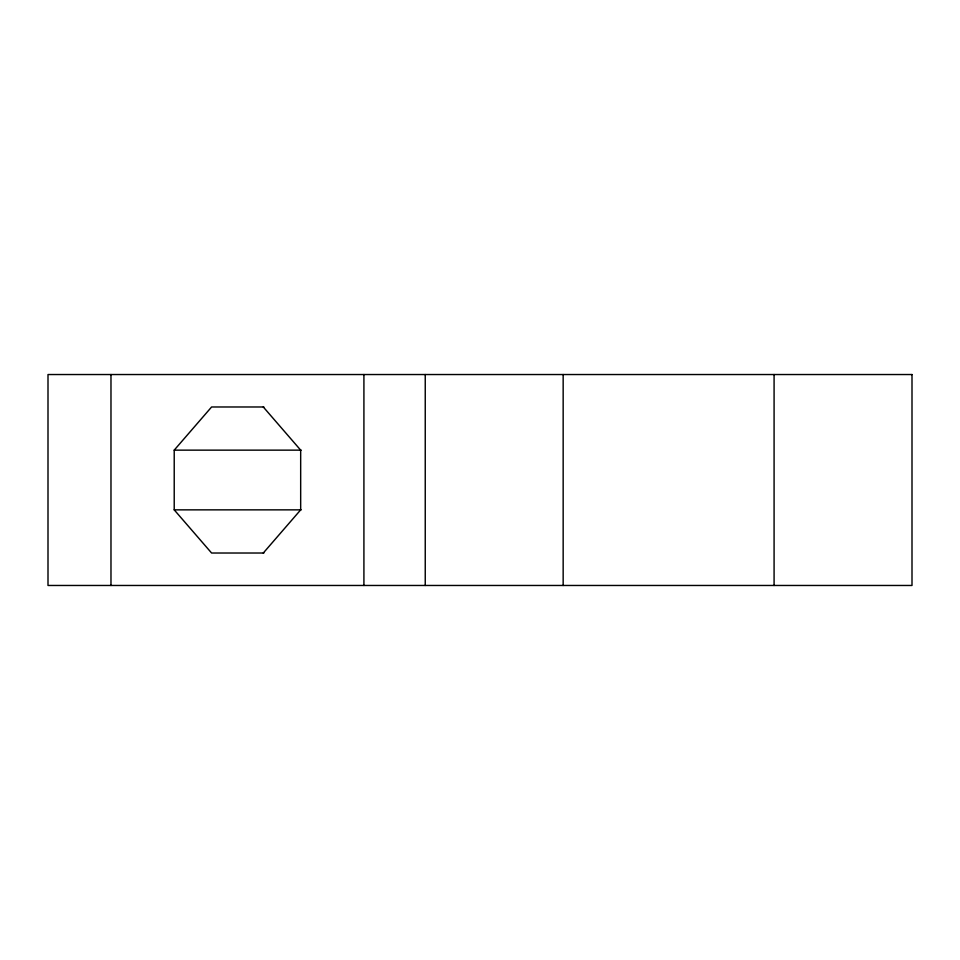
<?xml version="1.0" encoding="UTF-8"?>
<svg xmlns="http://www.w3.org/2000/svg" width="960" height="960" viewBox="0 0 960 960"><rect width="100%" height="100%" fill="white"/><g stroke="black" fill="none" stroke-linecap="round" stroke-linejoin="round"><path stroke-width="1.44" d="M263.856 553.02L211.596 553.02L174.216 509.856L174.216 450.144L211.596 406.98L263.856 406.98M263.292 553.02L300.672 509.856L300.672 450.144L263.292 406.98M174.216 450.144L301.128 450.144M174.216 509.856L301.128 509.856M774.084 374.532L774.084 585.468M563.16 374.532L563.16 585.468M425.244 374.532L425.244 585.468M363.912 374.532L363.912 585.468M110.976 374.532L110.976 585.468M912 374.532L48 374.532L48 585.468L912 585.468L912 374.532"/></g></svg>
